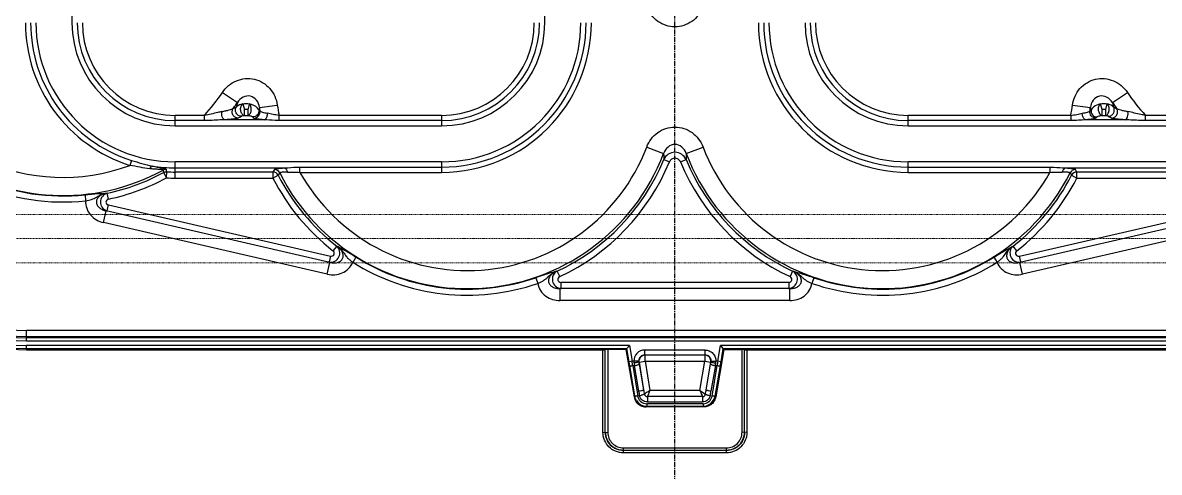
# Model space of a CAD drawing. Header units: millimetres. Extents: x 2461 to 3142, y 1660 to 2165.
# Drawn here: x 2620.1 to 2808.6, y 1830.6 to 1905.2 of the extents above; entities that cross this region are included whole.
import ezdxf

# ---------------------------------------------------------------- set-up
doc = ezdxf.new("R2010")
doc.units = ezdxf.units.MM
doc.linetypes.add('CENTER', pattern=[0.6, 0.375, -0.075, 0.075, -0.075])
doc.linetypes.add('HIDDEN', pattern=[0.2, 0.1, -0.1])
doc.layers.add('cool', color=153, linetype='HIDDEN', lineweight=9)
doc.layers.add('DEFAULT_2', color=8, linetype='HIDDEN')

# ---------------------------------------------------------------- blocks, each defined once
blk = doc.blocks.new('124')
at = {"layer": 'cool', "ltscale": 0.932966}
for p, q in [((10.14, -1344.71), (401.48, -1344.71)), ((10.14, -1352.71), (401.48, -1352.71))]:
    blk.add_line(p, q, dxfattribs=at)
at = {"layer": 'cool', "color": 1, "linetype": 'CENTER', "ltscale": 0.621977}
blk.add_line((-4.19, -1348.71), (415.81, -1348.71), dxfattribs=at)

msp = doc.modelspace()

# ---------------------------------------------------------------- linework, layer by layer
at = {"color": 1, "linetype": 'CENTER', "ltscale": 2.176921}
msp.add_line((2728.279, 1754.352), (2728.279, 2104.352), dxfattribs=at)
at = {"color": 7, "linetype": 'Continuous'}
for p, q in [((2628.255, 1960.457), (2628.255, 1905.182)), ((2706.697, 1905.182), (2706.697, 1923.775)), ((2653.22, 1893.623), (2655.711, 1891.953)), ((2800.847, 1891.953), (2803.338, 1893.623)), ((2655.711, 1891.953), (2655.557, 1891.223)), ((2656.601, 1891.702), (2656.869, 1890.763)), ((2659.347, 1891.136), (2659.247, 1890.661)), ((2659.351, 1891.114), (2662.321, 1891.525)), ((2794.236, 1891.525), (2797.206, 1891.114)), ((2797.315, 1890.682), (2797.206, 1891.114)), ((2799.151, 1890.763), (2798.884, 1891.694)), ((2799.956, 1891.703), (2799.689, 1890.764)), ((2800.847, 1891.953), (2801.001, 1891.223)), ((2645.366, 1888.071), (2645.366, 1889.812)), ((2650.221, 1889.812), (2645.366, 1889.812)), ((2650.221, 1888.942), (2650.221, 1889.812)), ((2656.869, 1889.764), (2656.869, 1890.763)), ((2656.869, 1889.764), (2657.406, 1889.764)), ((2657.406, 1890.763), (2657.406, 1889.764)), ((2658.451, 1889.366), (2658.248, 1889.54)), ((2659.235, 1890.689), (2659.439, 1890.519)), ((2662.606, 1888.942), (2662.606, 1889.812)), ((2689.586, 1889.812), (2662.606, 1889.812)), ((2689.586, 1889.812), (2689.586, 1888.071)), ((2793.951, 1889.812), (2766.971, 1889.812)), ((2766.971, 1888.071), (2766.971, 1889.812)), ((2793.951, 1889.812), (2793.951, 1888.942)), ((2797.119, 1890.519), (2797.323, 1890.689)), ((2798.309, 1889.54), (2798.106, 1889.366)), ((2799.151, 1889.764), (2799.151, 1890.763)), ((2799.151, 1889.764), (2799.689, 1889.764)), ((2799.689, 1890.763), (2799.689, 1889.764)), ((2811.191, 1889.812), (2806.337, 1889.812)), ((2806.337, 1888.942), (2806.337, 1889.812)), ((2650.221, 1888.942), (2645.366, 1888.942)), ((2645.366, 1888.071), (2689.586, 1888.071)), ((2660.119, 1889.071), (2653.595, 1889.071)), ((2689.586, 1888.942), (2662.606, 1888.942)), ((2793.951, 1888.942), (2766.971, 1888.942)), ((2766.971, 1888.071), (2811.191, 1888.071)), ((2802.962, 1889.071), (2796.439, 1889.071)), ((2811.191, 1888.942), (2806.337, 1888.942)), ((2723.609, 1884.554), (2726.411, 1883.486)), ((2730.147, 1883.486), (2732.949, 1884.554)), ((2638.137, 1882.339), (2637.875, 1881.509)), ((2645.366, 1879.401), (2645.366, 1882.093)), ((2689.586, 1882.093), (2645.366, 1882.093)), ((2689.586, 1882.093), (2689.586, 1880.352)), ((2726.431, 1882.457), (2727.355, 1882.076)), ((2729.203, 1882.076), (2730.127, 1882.457)), ((2811.191, 1882.093), (2766.971, 1882.093)), ((2766.971, 1880.352), (2766.971, 1882.093)), ((2643.375, 1880.723), (2643.468, 1880.321)), ((2643.468, 1880.321), (2643.941, 1879.44)), ((2643.996, 1880.438), (2643.911, 1880.842)), ((2643.941, 1879.44), (2643.996, 1880.438)), ((2645.366, 1881.093), (2663.481, 1881.093)), ((2661.593, 1880.4), (2645.366, 1880.4)), ((2661.837, 1880.798), (2661.593, 1880.4)), ((2661.593, 1880.4), (2661.593, 1879.401)), ((2661.593, 1879.401), (2662.483, 1879.856)), ((2662.73, 1880.248), (2662.483, 1879.856)), ((2666.068, 1880.352), (2666.068, 1881.222)), ((2666.068, 1881.222), (2689.586, 1881.222)), ((2666.068, 1880.352), (2689.586, 1880.352)), ((2766.971, 1881.222), (2790.489, 1881.222)), ((2766.971, 1880.352), (2790.489, 1880.352)), ((2790.489, 1881.222), (2790.489, 1880.352)), ((2793.076, 1881.093), (2811.191, 1881.093)), ((2793.827, 1880.248), (2794.075, 1879.856)), ((2794.075, 1879.856), (2794.965, 1879.401)), ((2794.965, 1880.4), (2794.72, 1880.798)), ((2811.191, 1880.4), (2794.965, 1880.4)), ((2794.965, 1879.401), (2794.965, 1880.4)), ((2645.366, 1879.401), (2661.593, 1879.401)), ((2794.965, 1879.401), (2811.191, 1879.401)), ((2630.428, 1876.623), (2630.532, 1875.629)), ((2633.968, 1876.891), (2634.115, 1876.888)), ((2634.324, 1875.91), (2634.115, 1876.888)), ((2634.091, 1873.961), (2634.315, 1874.935)), ((2634.315, 1874.935), (2671.139, 1866.448)), ((2785.419, 1866.448), (2822.242, 1874.935)), ((2633.488, 1872.014), (2633.937, 1873.962)), ((2671.053, 1865.408), (2633.937, 1873.962)), ((2822.62, 1873.962), (2785.505, 1865.408)), ((2670.604, 1863.46), (2633.488, 1872.014)), ((2823.07, 1872.014), (2785.953, 1863.46)), ((2672.173, 1868.116), (2671.558, 1867.328)), ((2672.173, 1868.116), (2672.307, 1868.054)), ((2784.25, 1868.054), (2784.384, 1868.116)), ((2784.999, 1867.328), (2784.384, 1868.116)), ((2670.604, 1863.46), (2671.053, 1865.408)), ((2671.139, 1866.448), (2670.914, 1865.474)), ((2675.373, 1866.264), (2674.844, 1865.416)), ((2781.185, 1866.264), (2781.714, 1865.416)), ((2785.644, 1865.474), (2785.419, 1866.448)), ((2785.954, 1863.46), (2785.505, 1865.408)), ((2705.217, 1862.869), (2705.542, 1861.924)), ((2708.606, 1863.925), (2708.751, 1863.956)), ((2709.173, 1863.05), (2708.751, 1863.956)), ((2747.807, 1863.956), (2747.384, 1863.05)), ((2747.807, 1863.956), (2747.951, 1863.925)), ((2751.34, 1862.87), (2751.015, 1861.924)), ((2709.234, 1859.066), (2709.234, 1861.065)), ((2747.323, 1861.065), (2709.234, 1861.065)), ((2709.385, 1861.098), (2709.385, 1862.097)), ((2747.173, 1862.097), (2709.385, 1862.097)), ((2747.173, 1862.097), (2747.173, 1861.098)), ((2747.323, 1859.066), (2747.323, 1861.065)), ((2747.324, 1859.066), (2709.234, 1859.066)), ((2620.744, 1852.394), (2620.744, 1854.105)), ((2835.814, 1854.105), (2620.744, 1854.105)), ((2620.744, 1853.103), (2835.814, 1853.103)), ((2835.814, 1852.895), (2620.744, 1852.895)), ((2620.744, 1852.394), (2835.814, 1852.394)), ((2620.744, 1850.912), (2620.744, 1851.618)), ((2720.725, 1851.618), (2620.744, 1851.618)), ((2720.302, 1851.116), (2720.725, 1851.618)), ((2720.725, 1851.618), (2721.181, 1848.991)), ((2735.377, 1848.991), (2735.833, 1851.618)), ((2835.814, 1851.618), (2735.833, 1851.618)), ((2735.833, 1851.618), (2736.255, 1851.116)), ((2620.744, 1851.116), (2720.302, 1851.116)), ((2620.744, 1850.912), (2716.339, 1850.912)), ((2716.339, 1837.199), (2716.339, 1850.912)), ((2716.737, 1850.931), (2716.747, 1850.937)), ((2716.737, 1837.199), (2716.737, 1850.931)), ((2720.142, 1850.956), (2717.145, 1850.956)), ((2717.145, 1850.956), (2717.145, 1837.209)), ((2720.142, 1850.956), (2720.302, 1851.116)), ((2720.142, 1850.956), (2721.509, 1843.08)), ((2720.687, 1848.905), (2720.303, 1851.116)), ((2733.277, 1850.854), (2723.28, 1850.854)), ((2723.28, 1850.051), (2723.28, 1850.854)), ((2723.28, 1850.051), (2733.278, 1850.051)), ((2723.32, 1850.018), (2723.28, 1850.051)), ((2723.32, 1849.014), (2723.32, 1850.018)), ((2733.278, 1850.051), (2733.238, 1850.018)), ((2733.238, 1850.018), (2733.238, 1849.014)), ((2733.278, 1850.051), (2733.278, 1850.854)), ((2736.415, 1850.956), (2735.048, 1843.08)), ((2736.255, 1851.116), (2735.871, 1848.905)), ((2736.255, 1851.116), (2835.814, 1851.116)), ((2736.255, 1851.116), (2736.415, 1850.956)), ((2736.415, 1850.956), (2739.412, 1850.956)), ((2739.412, 1837.209), (2739.412, 1850.956)), ((2739.82, 1850.931), (2739.811, 1850.937)), ((2739.811, 1837.209), (2739.811, 1850.937)), ((2740.219, 1850.912), (2835.814, 1850.912)), ((2740.219, 1850.912), (2740.219, 1837.199)), ((2721.181, 1848.991), (2720.687, 1848.905)), ((2721.63, 1843.2), (2720.794, 1848.271)), ((2721.474, 1848.991), (2721.181, 1848.991)), ((2721.288, 1848.286), (2721.558, 1848.286)), ((2721.288, 1848.286), (2722.124, 1843.215)), ((2722.276, 1849.016), (2721.474, 1848.991)), ((2722.296, 1844.008), (2721.558, 1848.286)), ((2722.33, 1848.851), (2722.29, 1848.884)), ((2722.33, 1848.851), (2723.32, 1849.014)), ((2722.33, 1848.851), (2723.088, 1844.252)), ((2722.35, 1848.529), (2723.088, 1844.252)), ((2723.32, 1849.014), (2733.238, 1849.014)), ((2723.32, 1849.014), (2724.124, 1844.134)), ((2732.433, 1844.134), (2733.238, 1849.014)), ((2733.238, 1849.014), (2734.228, 1848.851)), ((2733.47, 1844.252), (2734.228, 1848.851)), ((2733.47, 1844.252), (2734.207, 1848.529)), ((2734.268, 1848.884), (2734.228, 1848.851)), ((2734.999, 1848.286), (2734.262, 1844.008)), ((2734.281, 1849.016), (2735.083, 1848.991)), ((2734.434, 1843.215), (2735.27, 1848.286)), ((2735.764, 1848.271), (2734.928, 1843.2)), ((2734.999, 1848.286), (2735.27, 1848.286)), ((2735.377, 1848.991), (2735.083, 1848.991)), ((2735.871, 1848.905), (2735.377, 1848.991)), ((2722.336, 1843.776), (2722.296, 1844.008)), ((2724.124, 1844.134), (2723.706, 1843.147)), ((2732.433, 1844.134), (2724.124, 1844.134)), ((2732.433, 1844.134), (2733.35, 1843.553)), ((2732.852, 1843.147), (2723.706, 1843.147)), ((2723.706, 1843.147), (2723.706, 1842.245)), ((2723.706, 1842.245), (2732.851, 1842.245)), ((2732.852, 1843.147), (2732.852, 1842.245)), ((2733.071, 1841.416), (2723.487, 1841.416)), ((2732.96, 1841.959), (2723.598, 1841.959)), ((2723.598, 1841.959), (2723.598, 1841.527)), ((2723.598, 1841.527), (2732.96, 1841.527)), ((2732.96, 1841.959), (2732.96, 1841.527)), ((2716.339, 1837.199), (2717.145, 1837.209)), ((2716.747, 1837.209), (2716.737, 1837.199)), ((2740.219, 1837.199), (2739.412, 1837.209)), ((2739.82, 1837.199), (2739.811, 1837.209)), ((2719.726, 1833.812), (2719.735, 1834.619)), ((2719.735, 1834.619), (2736.822, 1834.619)), ((2736.832, 1833.812), (2736.822, 1834.619)), ((2719.735, 1834.22), (2719.726, 1834.211)), ((2736.832, 1834.211), (2719.726, 1834.211)), ((2736.832, 1833.812), (2719.726, 1833.812)), ((2736.832, 1834.211), (2736.822, 1834.22))]:
    msp.add_line(p, q, dxfattribs=at)
for centre, radius, start, end in [((2626.774, 1911.347), 34.835, 110.85165, 298.46167), ((2626.774, 1911.347), 31.836, 110.85169, 290.4069), ((2626.774, 1911.347), 35.915, 161.01334, 276.00733), ((2626.774, 1911.347), 34.916, 161.0165, 276.00618), ((2645.366, 1905.182), 24.83, 180, 252.43937), ((2645.366, 1905.182), 23.96, 180, 252.43937), ((2645.366, 1905.182), 23.089, 180, 270), ((2645.366, 1905.182), 17.111, 180, 270), ((2645.366, 1905.182), 16.24, 180, 270), ((2645.366, 1905.182), 15.37, 180, 270), ((2689.586, 1905.182), 24.83, 270, 360), ((2689.586, 1905.182), 23.96, 270, 0), ((2689.586, 1905.182), 23.089, 270, 0), ((2689.586, 1905.182), 17.111, 270, 360), ((2689.586, 1905.182), 16.24, 270, 0), ((2689.586, 1905.182), 15.37, 270, 0), ((2766.971, 1905.182), 24.83, 180, 270), ((2766.971, 1905.182), 23.96, 180, 270), ((2766.971, 1905.182), 23.089, 180, 270), ((2766.971, 1905.182), 17.111, 180, 270), ((2766.971, 1905.182), 16.24, 180, 270), ((2766.971, 1905.182), 15.37, 180, 270), ((2626.774, 1911.347), 31.836, 317.43369, 326.16934), ((2829.784, 1911.347), 31.836, 213.83065, 222.56631), ((2626.774, 1911.347), 34.835, 324.15896, 326.16935), ((2619.635, 1962.163), 79.516, 296.41753, 296.8566), ((2693.858, 1895.886), 34.835, 187.8727, 188.86245), ((2693.858, 1895.886), 31.836, 187.87271, 190.99847), ((2762.7, 1895.886), 31.836, 349.00153, 352.12729), ((2762.7, 1895.886), 34.835, 351.13755, 352.1273), ((2829.784, 1911.347), 34.835, 213.83065, 215.84104), ((2836.923, 1962.163), 79.516, 243.1434, 243.58247), ((2620.304, 1960.789), 79.765, 296.43639, 296.89322), ((2836.254, 1960.789), 79.765, 243.10678, 243.56361), ((2620.744, 1886.087), 34.971, 180, 270), ((2620.744, 1886.087), 34.469, 180, 270), ((2620.744, 1886.087), 33.693, 180, 270), ((2620.744, 1886.087), 33.192, 180, 270), ((2620.744, 1886.087), 32.984, 180, 270), ((2620.744, 1886.087), 31.982, 180, 270), ((2693.858, 1895.886), 34.835, 206.67461, 339.14836), ((2693.858, 1895.886), 31.836, 209.20434, 339.14831), ((2728.279, 1881.668), 2.01, 23.13026, 156.87256), ((2762.7, 1895.886), 34.835, 200.85164, 333.32539), ((2762.7, 1895.886), 31.836, 200.85169, 330.79566), ((2693.858, 1895.886), 35.233, 295.00586, 337.59541), ((2693.858, 1895.886), 36.232, 295.00586, 337.5953), ((2762.7, 1895.886), 36.232, 202.4047, 244.99411), ((2762.7, 1895.886), 35.233, 202.40459, 244.99414), ((2626.774, 1911.347), 35.233, 282.02689, 298.28218), ((2645.366, 1905.182), 24.089, 260.96397, 270), ((2645.366, 1905.182), 24.782, 266.8314, 270), ((2661.585, 1879.389), 1.011, 27.46304, 89.58881), ((2661.83, 1879.787), 1.011, 27.09448, 89.59949), ((2693.858, 1895.886), 35.233, 207.06344, 232.01517), ((2762.7, 1895.886), 35.233, 307.98483, 332.93656), ((2794.727, 1879.787), 1.011, 90.39956, 152.90522), ((2794.972, 1879.389), 1.011, 90.41083, 152.53733), ((2626.774, 1911.347), 36.232, 282.02689, 298.28218), ((2645.366, 1905.182), 25.781, 266.8314, 270), ((2693.858, 1895.886), 36.232, 207.06344, 232.01515), ((2762.7, 1895.886), 36.232, 307.98483, 332.93656), ((2635.346, 1949.37), 75.42, 268.92779, 269.04821), ((2702.751, 1933.734), 75.32, 244.99374, 245.11433), ((2693.858, 1895.886), 35.915, 238.03437, 288.9863), ((2693.858, 1895.886), 34.916, 238.03753, 288.98515), ((2762.7, 1895.886), 35.915, 251.01334, 301.96527), ((2762.7, 1895.886), 34.916, 251.0165, 301.96413), ((2753.764, 1933.826), 75.422, 294.88589, 295.00631), ((2693.671, 1934.863), 75.421, 281.90692, 282.02733), ((2762.866, 1934.765), 75.32, 257.97272, 258.0933), ((2620.744, 1886.087), 35.175, 234.82129, 270), ((2723.279, 1849.049), 1.805, 89.94662, 181.8525), ((2723.324, 1849.01), 1.007, 90.23492, 189.12766), ((2733.234, 1849.01), 1.007, 350.87234, 89.76508), ((2645.865, 1835.915), 75.941, 9.36391, 9.84911), ((2629.064, 1834.598), 93.235, 8.44224, 8.88019), ((2723.98, 1849.058), 2.507, 181.55092, 188.02351), ((2834.86, 1864.693), 114.484, 188.02585, 188.23945), ((2723.251, 1849.051), 0.975, 182.01059, 189.81635), ((2802.834, 1862.404), 81.671, 189.52856, 189.78112), ((2653.715, 1862.405), 81.68, 350.21889, 350.47143), ((2733.307, 1849.051), 0.975, 350.18337, 357.98999), ((2621.67, 1864.697), 114.511, 351.76058, 351.97412), ((2732.578, 1849.058), 2.507, 351.97653, 358.44903), ((2828.048, 1834.514), 93.795, 171.12112, 171.55645), ((2810.975, 1835.867), 76.228, 170.1518, 170.63518), ((2886.853, 1871.936), 166.089, 189.59517, 189.83969), ((2569.696, 1871.938), 166.098, 350.16034, 350.40484), ((2643.245, 1859.699), 92.359, 349.7785, 350.21857), ((2723.593, 1843.529), 1.99, 189.50588, 194.0845), ((2723.59, 1843.497), 1.968, 211.74198, 249.84583), ((2813.233, 1859.686), 92.279, 189.92812, 190.22188), ((2721.46, 1848.726), 5.5, 280.04157, 283.1725), ((2732.968, 1843.498), 1.969, 290.07955, 330.43605), ((2735.097, 1848.723), 5.496, 256.82483, 259.9573), ((2732.924, 1843.538), 2.032, 330.51188, 350.4187), ((2723.602, 1843.539), 2.012, 249.92057, 269.88051), ((2732.958, 1843.499), 1.972, 270.04146, 272.63254), ((2732.955, 1843.539), 2.012, 272.66483, 290.01281), ((2719.735, 1837.209), 2.989, 179.99906, 270.00094), ((2736.822, 1837.209), 2.989, 269.99903, 0.00097)]:
    msp.add_arc(centre, radius, start, end, dxfattribs=at)
for centre, start_param, end_param in [((2716.339, 1850.933), -1.5707963, -0.0872665), ((2717.145, 1850.935), 1.5707963, 3.0543262), ((2739.412, 1850.935), 0.0872665, 1.5707963), ((2740.219, 1850.933), -3.0543262, -1.5707963)]:
    msp.add_ellipse(centre, major_axis=(0.4, 0), ratio=0.0524078, start_param=start_param, end_param=end_param, dxfattribs=at)
for points, knots in [([(2732.922, 1907.731), (2732.557, 1906.813), (2731.276, 1905.144), (2728.278, 1904.18), (2725.281, 1905.144), (2724, 1906.813), (2723.635, 1907.731)], [0, 0, 0, 0, 0.2502428, 0.5000343, 0.7498084, 1, 1, 1, 1]), ([(2653.22, 1893.623), (2653.776, 1894.454), (2655.405, 1895.833), (2658.588, 1896.12), (2661.324, 1894.468), (2662.184, 1892.516), (2662.321, 1891.525)], [0, 0, 0, 0, 0.2502704, 0.5000355, 0.749785, 1, 1, 1, 1]), ([(2794.236, 1891.525), (2794.373, 1892.516), (2795.234, 1894.469), (2797.97, 1896.121), (2801.153, 1895.832), (2802.781, 1894.454), (2803.338, 1893.623)], [0, 0, 0, 0, 0.2502704, 0.5000355, 0.749785, 1, 1, 1, 1]), ([(2659.351, 1891.114), (2659.308, 1891.542), (2659.014, 1892.38), (2657.901, 1893.14), (2656.568, 1892.944), (2655.937, 1892.319), (2655.711, 1891.953)], [0, 0, 0, 0, 0.257261, 0.4999927, 0.7427268, 1, 1, 1, 1]), ([(2800.847, 1891.953), (2800.621, 1892.319), (2799.99, 1892.944), (2798.657, 1893.14), (2797.544, 1892.38), (2797.25, 1891.542), (2797.206, 1891.114)], [0, 0, 0, 0, 0.257261, 0.4999927, 0.7427268, 1, 1, 1, 1]), ([(2656.376, 1889.651), (2656.213, 1889.655), (2655.854, 1889.755), (2655.456, 1890.174), (2655.344, 1890.739), (2655.467, 1891.089), (2655.557, 1891.223)], [0, 0, 0, 0, 0.2302545, 0.5012302, 0.7714306, 1, 1, 1, 1]), ([(2656.601, 1891.702), (2656.482, 1891.681), (2656.107, 1891.594), (2655.746, 1891.41), (2655.557, 1891.223)], [0, 0, 0, 0, 0.3126759, 1, 1, 1, 1]), ([(2656.869, 1889.764), (2656.794, 1889.773), (2656.636, 1889.838), (2656.385, 1890.123), (2656.212, 1890.628), (2656.241, 1891.238), (2656.453, 1891.611), (2656.601, 1891.702)], [0, 0, 0, 0, 0.0994443, 0.2127295, 0.4880276, 0.7731118, 1, 1, 1, 1]), ([(2657.403, 1889.763), (2657.561, 1889.784), (2657.86, 1890.066), (2658.018, 1890.617), (2658.006, 1891.21), (2657.82, 1891.592), (2657.674, 1891.694)], [0, 0, 0, 0, 0.2132681, 0.481122, 0.7607, 1, 1, 1, 1]), ([(2657.674, 1891.694), (2657.661, 1891.65), (2657.575, 1891.339), (2657.483, 1891.03), (2657.406, 1890.763)], [0, 0, 0, 0, 0.1407761, 1, 1, 1, 1]), ([(2659.232, 1890.708), (2659.186, 1890.813), (2658.833, 1891.344), (2658.179, 1891.601), (2657.674, 1891.694)], [0, 0, 0, 0, 0.1824677, 1, 1, 1, 1]), ([(2798.884, 1891.694), (2798.673, 1891.655), (2798.075, 1891.492), (2797.492, 1891.086), (2797.326, 1890.708)], [0, 0, 0, 0, 0.3418644, 1, 1, 1, 1]), ([(2799.151, 1889.764), (2799.08, 1889.774), (2798.93, 1889.839), (2798.696, 1890.124), (2798.532, 1890.621), (2798.555, 1891.22), (2798.744, 1891.596), (2798.884, 1891.694)], [0, 0, 0, 0, 0.0961508, 0.2073489, 0.4835897, 0.7724121, 1, 1, 1, 1]), ([(2799.689, 1889.764), (2799.854, 1889.785), (2800.169, 1890.065), (2800.337, 1890.629), (2800.318, 1891.229), (2800.11, 1891.608), (2799.956, 1891.703)], [0, 0, 0, 0, 0.2191349, 0.4859227, 0.761859, 1, 1, 1, 1]), ([(2801.001, 1891.223), (2800.946, 1891.277), (2800.646, 1891.523), (2800.261, 1891.648), (2799.956, 1891.703)], [0, 0, 0, 0, 0.1969947, 1, 1, 1, 1]), ([(2800.181, 1889.651), (2800.366, 1889.655), (2800.738, 1889.773), (2801.099, 1890.195), (2801.211, 1890.727), (2801.101, 1891.074), (2801.001, 1891.223)], [0, 0, 0, 0, 0.2605599, 0.5164201, 0.7460062, 1, 1, 1, 1]), ([(2653.125, 1890.443), (2652.894, 1890.389), (2652.298, 1890.258), (2651.339, 1890.006), (2650.596, 1889.874), (2650.221, 1889.812)], [0, 0, 0, 0, 0.2398869, 0.6160117, 1, 1, 1, 1]), ([(2653.595, 1889.071), (2653.514, 1889.086), (2653.333, 1889.228), (2653.176, 1889.569), (2653.095, 1889.996), (2653.104, 1890.301), (2653.125, 1890.443)], [0, 0, 0, 0, 0.1603455, 0.4124307, 0.7204471, 1, 1, 1, 1]), ([(2653.125, 1890.443), (2653.341, 1890.485), (2653.741, 1890.568), (2654.286, 1890.695), (2654.7, 1890.815), (2654.932, 1890.899), (2655.012, 1890.95)], [0, 0, 0, 0, 0.336029, 0.6273104, 0.8546443, 1, 1, 1, 1]), ([(2655.823, 1889.366), (2655.729, 1889.318), (2655.456, 1889.258), (2654.969, 1889.181), (2654.325, 1889.119), (2653.851, 1889.086), (2653.595, 1889.071)], [0, 0, 0, 0, 0.1400268, 0.366261, 0.6592895, 1, 1, 1, 1]), ([(2655.823, 1889.366), (2655.659, 1889.369), (2655.299, 1889.47), (2654.9, 1889.893), (2654.79, 1890.464), (2654.919, 1890.816), (2655.012, 1890.95)], [0, 0, 0, 0, 0.229073, 0.5000188, 0.7709498, 1, 1, 1, 1]), ([(2656.869, 1889.764), (2656.808, 1889.758), (2656.641, 1889.738), (2656.472, 1889.701), (2656.376, 1889.651)], [0, 0, 0, 0, 0.3604937, 1, 1, 1, 1]), ([(2658.248, 1889.54), (2658.172, 1889.601), (2657.889, 1889.704), (2657.601, 1889.749), (2657.406, 1889.764)], [0, 0, 0, 0, 0.3332822, 1, 1, 1, 1]), ([(2659.235, 1890.689), (2659.276, 1890.414), (2659.11, 1889.797), (2658.525, 1889.541), (2658.247, 1889.541)], [0, 0, 0, 0, 0.4999912, 1, 1, 1, 1]), ([(2658.451, 1889.366), (2658.729, 1889.369), (2659.306, 1889.633), (2659.478, 1890.244), (2659.439, 1890.519)], [0, 0, 0, 0, 0.5000053, 1, 1, 1, 1]), ([(2660.119, 1889.071), (2659.91, 1889.087), (2659.534, 1889.121), (2659.037, 1889.186), (2658.691, 1889.261), (2658.503, 1889.321), (2658.451, 1889.366)], [0, 0, 0, 0, 0.3693876, 0.6663598, 0.8785984, 1, 1, 1, 1]), ([(2659.439, 1890.519), (2659.477, 1890.477), (2659.621, 1890.41), (2659.887, 1890.326), (2660.266, 1890.244), (2660.552, 1890.196), (2660.71, 1890.172)], [0, 0, 0, 0, 0.1293932, 0.3440136, 0.6374188, 1, 1, 1, 1]), ([(2660.119, 1889.071), (2660.202, 1889.083), (2660.434, 1889.218), (2660.657, 1889.621), (2660.712, 1889.982), (2660.71, 1890.172)], [0, 0, 0, 0, 0.1892207, 0.5716264, 1, 1, 1, 1]), ([(2662.606, 1889.812), (2662.437, 1889.828), (2662.101, 1889.865), (2661.615, 1889.968), (2661.156, 1890.083), (2660.855, 1890.142), (2660.71, 1890.172)], [0, 0, 0, 0, 0.2645493, 0.5232705, 0.7706258, 1, 1, 1, 1]), ([(2793.951, 1889.812), (2794.283, 1889.832), (2794.917, 1889.962), (2795.54, 1890.126), (2795.847, 1890.172)], [0, 0, 0, 0, 0.5168945, 1, 1, 1, 1]), ([(2796.439, 1889.071), (2796.357, 1889.082), (2796.127, 1889.214), (2795.902, 1889.617), (2795.845, 1889.979), (2795.847, 1890.172)], [0, 0, 0, 0, 0.1851744, 0.5648197, 1, 1, 1, 1]), ([(2795.847, 1890.172), (2796.006, 1890.196), (2796.292, 1890.244), (2796.67, 1890.326), (2796.936, 1890.41), (2797.08, 1890.477), (2797.119, 1890.519)], [0, 0, 0, 0, 0.362579, 0.6559818, 0.870602, 1, 1, 1, 1]), ([(2798.106, 1889.366), (2798.054, 1889.321), (2797.867, 1889.261), (2797.521, 1889.186), (2797.024, 1889.121), (2796.648, 1889.087), (2796.439, 1889.071)], [0, 0, 0, 0, 0.1213969, 0.3336391, 0.6306153, 1, 1, 1, 1]), ([(2798.106, 1889.366), (2797.829, 1889.369), (2797.251, 1889.633), (2797.079, 1890.244), (2797.119, 1890.519)], [0, 0, 0, 0, 0.5000057, 1, 1, 1, 1]), ([(2797.323, 1890.689), (2797.281, 1890.414), (2797.448, 1889.797), (2798.033, 1889.541), (2798.311, 1889.541)], [0, 0, 0, 0, 0.4999912, 1, 1, 1, 1]), ([(2799.151, 1889.764), (2798.957, 1889.749), (2798.669, 1889.704), (2798.385, 1889.601), (2798.31, 1889.54)], [0, 0, 0, 0, 0.6666979, 1, 1, 1, 1]), ([(2800.181, 1889.651), (2800.157, 1889.664), (2800.001, 1889.729), (2799.83, 1889.752), (2799.688, 1889.764)], [0, 0, 0, 0, 0.1594954, 1, 1, 1, 1]), ([(2800.735, 1889.366), (2800.899, 1889.369), (2801.259, 1889.47), (2801.658, 1889.893), (2801.767, 1890.464), (2801.638, 1890.816), (2801.545, 1890.95)], [0, 0, 0, 0, 0.2290731, 0.5, 0.7709269, 1, 1, 1, 1]), ([(2802.962, 1889.071), (2802.707, 1889.086), (2802.232, 1889.119), (2801.588, 1889.181), (2801.102, 1889.258), (2800.829, 1889.318), (2800.735, 1889.366)], [0, 0, 0, 0, 0.3407259, 0.6337995, 0.8600385, 1, 1, 1, 1]), ([(2801.545, 1890.95), (2801.625, 1890.899), (2801.857, 1890.815), (2802.272, 1890.695), (2802.816, 1890.568), (2803.217, 1890.485), (2803.432, 1890.443)], [0, 0, 0, 0, 0.1453558, 0.3726862, 0.6639659, 1, 1, 1, 1]), ([(2802.962, 1889.071), (2803.05, 1889.087), (2803.238, 1889.244), (2803.389, 1889.593), (2803.459, 1890.016), (2803.453, 1890.308), (2803.432, 1890.443)], [0, 0, 0, 0, 0.1726254, 0.435677, 0.7340352, 1, 1, 1, 1]), ([(2806.337, 1889.812), (2806.086, 1889.854), (2805.464, 1889.958), (2804.502, 1890.197), (2803.783, 1890.36), (2803.432, 1890.443)], [0, 0, 0, 0, 0.2564474, 0.6362702, 1, 1, 1, 1]), ([(2653.595, 1889.071), (2653.325, 1889.063), (2652.201, 1889.013), (2651.076, 1888.942), (2650.221, 1888.942)], [0, 0, 0, 0, 0.2402681, 1, 1, 1, 1]), ([(2662.606, 1888.942), (2662.388, 1888.942), (2661.558, 1888.964), (2660.731, 1889.048), (2660.119, 1889.071)], [0, 0, 0, 0, 0.2623868, 1, 1, 1, 1]), ([(2723.609, 1884.554), (2723.965, 1885.488), (2725.242, 1887.198), (2728.279, 1888.193), (2731.316, 1887.197), (2732.593, 1885.488), (2732.949, 1884.554)], [0, 0, 0, 0, 0.2502705, 0.5000355, 0.749785, 1, 1, 1, 1]), ([(2796.439, 1889.071), (2796.029, 1889.055), (2795.202, 1888.98), (2794.372, 1888.942), (2793.951, 1888.942)], [0, 0, 0, 0, 0.4932882, 1, 1, 1, 1]), ([(2806.337, 1888.942), (2806.048, 1888.942), (2804.922, 1888.965), (2803.799, 1889.046), (2802.962, 1889.071)], [0, 0, 0, 0, 0.25671, 1, 1, 1, 1]), ([(2730.147, 1883.486), (2730.008, 1883.894), (2729.534, 1884.644), (2728.279, 1885.135), (2727.024, 1884.644), (2726.549, 1883.894), (2726.411, 1883.486)], [0, 0, 0, 0, 0.2572612, 0.4999922, 0.7427258, 1, 1, 1, 1]), ([(2726.411, 1883.486), (2726.412, 1883.399), (2726.419, 1883.055), (2726.426, 1882.712), (2726.431, 1882.457)], [0, 0, 0, 0, 0.2559249, 1, 1, 1, 1]), ([(2730.147, 1883.486), (2730.145, 1883.399), (2730.139, 1883.055), (2730.132, 1882.712), (2730.127, 1882.457)], [0, 0, 0, 0, 0.255955, 1, 1, 1, 1]), ([(2638.137, 1882.339), (2638.709, 1882.158), (2639.847, 1881.807), (2641.001, 1881.499), (2641.583, 1881.392)], [0, 0, 0, 0, 0.5034156, 1, 1, 1, 1]), ([(2729.203, 1882.076), (2729.128, 1882.257), (2728.863, 1882.574), (2728.279, 1882.775), (2727.694, 1882.574), (2727.43, 1882.258), (2727.355, 1882.076)], [0, 0, 0, 0, 0.252418, 0.499957, 0.7474939, 1, 1, 1, 1]), ([(2641.169, 1880.947), (2640.624, 1880.992), (2639.526, 1881.199), (2638.433, 1881.411), (2637.875, 1881.509)], [0, 0, 0, 0, 0.4907862, 1, 1, 1, 1]), ([(2641.583, 1881.392), (2641.5, 1881.386), (2641.323, 1881.236), (2641.22, 1881.061), (2641.169, 1880.947)], [0, 0, 0, 0, 0.4010501, 1, 1, 1, 1]), ([(2643.375, 1880.723), (2643.371, 1880.749), (2643.261, 1880.775), (2643.115, 1880.802), (2642.863, 1880.826), (2642.574, 1880.848), (2642.247, 1880.87), (2641.776, 1880.901), (2641.414, 1880.927), (2641.169, 1880.947)], [0, 0, 0, 0, 0.035607, 0.1158153, 0.2289165, 0.3632554, 0.5112547, 0.668379, 1, 1, 1, 1]), ([(2641.583, 1881.392), (2641.858, 1881.334), (2642.261, 1881.254), (2642.78, 1881.153), (2643.125, 1881.085), (2643.422, 1881.022), (2643.665, 1880.964), (2643.814, 1880.913), (2643.905, 1880.869), (2643.911, 1880.842)], [0, 0, 0, 0, 0.3509221, 0.5123922, 0.660326, 0.7895444, 0.8938011, 0.9651616, 1, 1, 1, 1]), ([(2661.837, 1880.798), (2661.849, 1880.818), (2661.901, 1880.852), (2662.064, 1880.915), (2662.386, 1880.98), (2662.883, 1881.045), (2663.267, 1881.078), (2663.481, 1881.093)], [0, 0, 0, 0, 0.040293, 0.1054543, 0.3139304, 0.6183057, 1, 1, 1, 1]), ([(2664.014, 1880.37), (2663.846, 1880.376), (2663.549, 1880.381), (2663.151, 1880.366), (2662.902, 1880.331), (2662.749, 1880.289), (2662.731, 1880.248)], [0, 0, 0, 0, 0.3850688, 0.6888635, 0.8966459, 1, 1, 1, 1]), ([(2663.481, 1881.093), (2663.684, 1881.101), (2664.546, 1881.151), (2665.408, 1881.223), (2666.068, 1881.222)], [0, 0, 0, 0, 0.2354671, 1, 1, 1, 1]), ([(2663.481, 1881.093), (2663.541, 1881.084), (2663.706, 1881.007), (2663.903, 1880.749), (2663.985, 1880.506), (2664.014, 1880.371)], [0, 0, 0, 0, 0.1909349, 0.5589409, 1, 1, 1, 1]), ([(2664.014, 1880.371), (2664.172, 1880.373), (2664.5, 1880.376), (2665.004, 1880.402), (2665.532, 1880.407), (2665.889, 1880.374), (2666.068, 1880.352)], [0, 0, 0, 0, 0.2305236, 0.4781629, 0.7365088, 1, 1, 1, 1]), ([(2790.489, 1881.222), (2790.714, 1881.222), (2791.577, 1881.199), (2792.437, 1881.116), (2793.076, 1881.093)], [0, 0, 0, 0, 0.2595534, 1, 1, 1, 1]), ([(2790.489, 1880.352), (2790.669, 1880.374), (2791.112, 1880.416), (2791.798, 1880.386), (2792.302, 1880.374), (2792.544, 1880.371)], [0, 0, 0, 0, 0.2635008, 0.6473566, 1, 1, 1, 1]), ([(2793.076, 1881.093), (2793.017, 1881.084), (2792.852, 1881.007), (2792.655, 1880.749), (2792.573, 1880.506), (2792.544, 1880.371)], [0, 0, 0, 0, 0.1909294, 0.5589303, 1, 1, 1, 1]), ([(2793.827, 1880.248), (2793.808, 1880.289), (2793.655, 1880.331), (2793.407, 1880.366), (2793.008, 1880.381), (2792.711, 1880.376), (2792.544, 1880.37)], [0, 0, 0, 0, 0.1033567, 0.311138, 0.6149312, 1, 1, 1, 1]), ([(2793.076, 1881.093), (2793.29, 1881.078), (2793.675, 1881.045), (2794.172, 1880.98), (2794.493, 1880.915), (2794.657, 1880.852), (2794.709, 1880.818), (2794.72, 1880.798)], [0, 0, 0, 0, 0.3816941, 0.6860785, 0.8945545, 0.9597099, 1, 1, 1, 1]), ([(2630.427, 1876.623), (2631.157, 1876.7), (2632.335, 1876.827), (2633.518, 1876.872), (2633.968, 1876.891)], [0, 0, 0, 0, 0.6202073, 1, 1, 1, 1]), ([(2630.532, 1875.63), (2630.701, 1875.66), (2631.029, 1875.727), (2631.499, 1875.852), (2631.93, 1876.022), (2632.318, 1876.241), (2632.697, 1876.47), (2633.234, 1876.728), (2633.672, 1876.848), (2633.968, 1876.891)], [0, 0, 0, 0, 0.139682, 0.2724675, 0.3959153, 0.5151235, 0.6351461, 0.756682, 1, 1, 1, 1]), ([(2633.968, 1876.891), (2633.757, 1876.856), (2633.35, 1876.745), (2632.814, 1876.437), (2632.431, 1875.993), (2632.265, 1875.445), (2632.423, 1874.894), (2632.796, 1874.443), (2633.324, 1874.121), (2633.728, 1874.001), (2633.937, 1873.962)], [0, 0, 0, 0, 0.1356154, 0.2653065, 0.3871386, 0.5000753, 0.6131635, 0.735218, 0.8647803, 1, 1, 1, 1]), ([(2634.115, 1876.888), (2633.805, 1876.812), (2633.215, 1876.424), (2632.882, 1875.434), (2633.198, 1874.439), (2633.782, 1874.042), (2634.091, 1873.961)], [0, 0, 0, 0, 0.2468673, 0.5000108, 0.753115, 1, 1, 1, 1]), ([(2630.533, 1875.629), (2630.507, 1875.21), (2630.627, 1874.35), (2631.285, 1873.238), (2632.278, 1872.422), (2633.077, 1872.109), (2633.488, 1872.014)], [0, 0, 0, 0, 0.2496885, 0.4995675, 0.7497819, 1, 1, 1, 1]), ([(2634.324, 1875.91), (2634.209, 1875.886), (2634, 1875.762), (2633.845, 1875.427), (2633.994, 1875.088), (2634.201, 1874.961), (2634.315, 1874.935)], [0, 0, 0, 0, 0.2579227, 0.4997932, 0.7418403, 1, 1, 1, 1]), ([(2670.914, 1865.474), (2671.228, 1865.412), (2671.926, 1865.513), (2672.646, 1866.27), (2672.78, 1867.305), (2672.419, 1867.912), (2672.174, 1868.116)], [0, 0, 0, 0, 0.246892, 0.5000245, 0.7531399, 1, 1, 1, 1]), ([(2671.053, 1865.408), (2671.258, 1865.351), (2671.674, 1865.282), (2672.289, 1865.34), (2672.823, 1865.583), (2673.206, 1866.01), (2673.296, 1866.575), (2673.146, 1867.141), (2672.799, 1867.653), (2672.482, 1867.931), (2672.307, 1868.054)], [0, 0, 0, 0, 0.1352842, 0.264918, 0.3870319, 0.5001556, 0.6130566, 0.7348261, 0.8644461, 1, 1, 1, 1]), ([(2671.139, 1866.448), (2671.253, 1866.421), (2671.495, 1866.445), (2671.777, 1866.684), (2671.785, 1867.053), (2671.651, 1867.256), (2671.558, 1867.328)], [0, 0, 0, 0, 0.2579225, 0.4998139, 0.74184, 1, 1, 1, 1]), ([(2675.374, 1866.263), (2674.751, 1866.652), (2673.748, 1867.282), (2672.703, 1867.841), (2672.307, 1868.054)], [0, 0, 0, 0, 0.6202224, 1, 1, 1, 1]), ([(2672.307, 1868.054), (2672.554, 1867.886), (2672.895, 1867.587), (2673.266, 1867.12), (2673.506, 1866.748), (2673.759, 1866.381), (2674.072, 1866.04), (2674.441, 1865.723), (2674.705, 1865.518), (2674.844, 1865.417)], [0, 0, 0, 0, 0.2433239, 0.3648577, 0.4848853, 0.6041115, 0.7275307, 0.8603187, 1, 1, 1, 1]), ([(2781.184, 1866.264), (2781.807, 1866.653), (2782.81, 1867.282), (2783.855, 1867.841), (2784.25, 1868.054)], [0, 0, 0, 0, 0.6202072, 1, 1, 1, 1]), ([(2781.714, 1865.417), (2781.852, 1865.518), (2782.117, 1865.722), (2782.486, 1866.04), (2782.798, 1866.381), (2783.051, 1866.747), (2783.292, 1867.119), (2783.662, 1867.587), (2784.003, 1867.886), (2784.25, 1868.054)], [0, 0, 0, 0, 0.139682, 0.2724675, 0.3959152, 0.5151235, 0.6351461, 0.7566818, 1, 1, 1, 1]), ([(2784.25, 1868.054), (2784.076, 1867.931), (2783.758, 1867.653), (2783.411, 1867.141), (2783.262, 1866.574), (2783.352, 1866.009), (2783.735, 1865.583), (2784.269, 1865.34), (2784.884, 1865.282), (2785.3, 1865.351), (2785.505, 1865.408)], [0, 0, 0, 0, 0.1356142, 0.2653051, 0.3871378, 0.5000755, 0.6131648, 0.7352196, 0.8647817, 1, 1, 1, 1]), ([(2784.384, 1868.116), (2784.138, 1867.912), (2783.777, 1867.305), (2783.912, 1866.27), (2784.631, 1865.513), (2785.33, 1865.412), (2785.644, 1865.474)], [0, 0, 0, 0, 0.2468664, 0.5000096, 0.7531142, 1, 1, 1, 1]), ([(2784.999, 1867.328), (2784.907, 1867.256), (2784.773, 1867.054), (2784.781, 1866.684), (2785.063, 1866.445), (2785.305, 1866.421), (2785.419, 1866.448)], [0, 0, 0, 0, 0.257923, 0.4997932, 0.7418406, 1, 1, 1, 1]), ([(2670.604, 1863.46), (2671.015, 1863.365), (2671.87, 1863.297), (2673.121, 1863.596), (2674.198, 1864.307), (2674.683, 1865.028), (2674.844, 1865.416)], [0, 0, 0, 0, 0.2502077, 0.5004125, 0.7502904, 1, 1, 1, 1]), ([(2781.714, 1865.416), (2781.874, 1865.028), (2782.359, 1864.307), (2783.437, 1863.596), (2784.688, 1863.297), (2785.543, 1863.365), (2785.953, 1863.46)], [0, 0, 0, 0, 0.2496886, 0.4995675, 0.7497819, 1, 1, 1, 1]), ([(2708.606, 1863.925), (2708.173, 1863.806), (2707.03, 1863.496), (2705.911, 1863.108), (2705.216, 1862.869)], [0, 0, 0, 0, 0.3797928, 1, 1, 1, 1]), ([(2705.542, 1861.925), (2705.7, 1861.992), (2706.004, 1862.132), (2706.434, 1862.358), (2706.816, 1862.62), (2707.145, 1862.921), (2707.463, 1863.23), (2707.928, 1863.602), (2708.328, 1863.817), (2708.606, 1863.925)], [0, 0, 0, 0, 0.1396821, 0.2724675, 0.3959151, 0.5151234, 0.6351461, 0.7566818, 1, 1, 1, 1]), ([(2708.606, 1863.925), (2708.409, 1863.844), (2708.037, 1863.644), (2707.584, 1863.224), (2707.311, 1862.705), (2707.272, 1862.134), (2707.549, 1861.633), (2708.015, 1861.276), (2708.601, 1861.082), (2709.022, 1861.055), (2709.234, 1861.064)], [0, 0, 0, 0, 0.1356142, 0.2653051, 0.3871378, 0.5000755, 0.6131648, 0.7352197, 0.8647817, 1, 1, 1, 1]), ([(2708.751, 1863.956), (2708.465, 1863.811), (2707.977, 1863.302), (2707.876, 1862.262), (2708.407, 1861.363), (2709.065, 1861.108), (2709.385, 1861.098)], [0, 0, 0, 0, 0.2468664, 0.5000096, 0.7531142, 1, 1, 1, 1]), ([(2709.173, 1863.05), (2709.067, 1863), (2708.891, 1862.833), (2708.816, 1862.471), (2709.037, 1862.175), (2709.267, 1862.097), (2709.385, 1862.097)], [0, 0, 0, 0, 0.257923, 0.4997932, 0.7418406, 1, 1, 1, 1]), ([(2747.173, 1861.098), (2747.493, 1861.108), (2748.151, 1861.363), (2748.682, 1862.262), (2748.58, 1863.302), (2748.092, 1863.811), (2747.807, 1863.956)], [0, 0, 0, 0, 0.246892, 0.5000245, 0.7531399, 1, 1, 1, 1]), ([(2747.173, 1862.097), (2747.29, 1862.097), (2747.521, 1862.174), (2747.742, 1862.47), (2747.667, 1862.832), (2747.491, 1863), (2747.384, 1863.05)], [0, 0, 0, 0, 0.2579224, 0.4998135, 0.7418399, 1, 1, 1, 1]), ([(2747.323, 1861.064), (2747.536, 1861.055), (2747.956, 1861.082), (2748.543, 1861.277), (2749.009, 1861.633), (2749.286, 1862.135), (2749.247, 1862.706), (2748.973, 1863.224), (2748.52, 1863.645), (2748.149, 1863.844), (2747.951, 1863.925)], [0, 0, 0, 0, 0.1352842, 0.264918, 0.3870319, 0.5001556, 0.6130566, 0.7348261, 0.8644461, 1, 1, 1, 1]), ([(2747.951, 1863.925), (2748.385, 1863.806), (2749.528, 1863.496), (2750.648, 1863.108), (2751.342, 1862.869)], [0, 0, 0, 0, 0.3797776, 1, 1, 1, 1]), ([(2747.951, 1863.925), (2748.23, 1863.817), (2748.629, 1863.602), (2749.095, 1863.23), (2749.413, 1862.921), (2749.742, 1862.62), (2750.123, 1862.359), (2750.554, 1862.133), (2750.858, 1861.992), (2751.015, 1861.925)], [0, 0, 0, 0, 0.2433239, 0.3648576, 0.4848853, 0.6041115, 0.7275307, 0.8603187, 1, 1, 1, 1]), ([(2705.542, 1861.924), (2705.611, 1861.51), (2705.922, 1860.699), (2706.812, 1859.763), (2707.964, 1859.191), (2708.813, 1859.065), (2709.234, 1859.066)], [0, 0, 0, 0, 0.2496886, 0.4995676, 0.7497819, 1, 1, 1, 1]), ([(2747.324, 1859.066), (2747.745, 1859.065), (2748.594, 1859.191), (2749.745, 1859.763), (2750.635, 1860.699), (2750.946, 1861.51), (2751.015, 1861.924)], [0, 0, 0, 0, 0.2502077, 0.5004125, 0.7502905, 1, 1, 1, 1]), ([(2723.28, 1850.051), (2723.019, 1850.052), (2722.472, 1849.831), (2722.267, 1849.277), (2722.276, 1849.016)], [0, 0, 0, 0, 0.5000993, 1, 1, 1, 1]), ([(2733.277, 1850.854), (2733.517, 1850.852), (2734.002, 1850.759), (2734.61, 1850.339), (2735.011, 1849.718), (2735.089, 1849.23), (2735.083, 1848.991)], [0, 0, 0, 0, 0.2500164, 0.5000018, 0.7499861, 1, 1, 1, 1]), ([(2734.281, 1849.016), (2734.291, 1849.277), (2734.086, 1849.831), (2733.539, 1850.052), (2733.278, 1850.051)], [0, 0, 0, 0, 0.4998996, 1, 1, 1, 1]), ([(2720.794, 1848.271), (2720.803, 1848.256), (2720.867, 1848.252), (2720.965, 1848.248), (2721.118, 1848.262), (2721.228, 1848.276), (2721.288, 1848.286)], [0, 0, 0, 0, 0.1039169, 0.323626, 0.6364169, 1, 1, 1, 1]), ([(2722.29, 1848.884), (2722.286, 1848.878), (2722.26, 1848.87), (2722.214, 1848.853), (2722.138, 1848.834), (2721.993, 1848.8), (2721.776, 1848.757), (2721.593, 1848.725), (2721.498, 1848.709)], [0, 0, 0, 0, 0.028601, 0.0910965, 0.1864991, 0.3133498, 0.642213, 1, 1, 1, 1]), ([(2721.558, 1848.286), (2721.658, 1848.303), (2721.841, 1848.339), (2722.092, 1848.4), (2722.244, 1848.459), (2722.345, 1848.501), (2722.35, 1848.529)], [0, 0, 0, 0, 0.3627961, 0.6767397, 0.8977762, 1, 1, 1, 1]), ([(2734.207, 1848.529), (2734.213, 1848.501), (2734.313, 1848.459), (2734.466, 1848.4), (2734.716, 1848.339), (2734.9, 1848.303), (2734.999, 1848.286)], [0, 0, 0, 0, 0.1021374, 0.3229804, 0.6370379, 1, 1, 1, 1]), ([(2734.268, 1848.884), (2734.272, 1848.878), (2734.298, 1848.87), (2734.344, 1848.853), (2734.419, 1848.834), (2734.564, 1848.8), (2734.781, 1848.757), (2734.964, 1848.725), (2735.06, 1848.709)], [0, 0, 0, 0, 0.0286009, 0.0910963, 0.1864988, 0.3133495, 0.6422128, 1, 1, 1, 1]), ([(2735.27, 1848.286), (2735.329, 1848.276), (2735.44, 1848.262), (2735.592, 1848.248), (2735.691, 1848.252), (2735.754, 1848.256), (2735.764, 1848.271)], [0, 0, 0, 0, 0.3635894, 0.676374, 0.8960715, 1, 1, 1, 1]), ([(2722.856, 1844.136), (2722.815, 1844.123), (2722.63, 1844.072), (2722.442, 1844.033), (2722.296, 1844.008)], [0, 0, 0, 0, 0.2256796, 1, 1, 1, 1]), ([(2723.088, 1844.252), (2723.086, 1844.242), (2723.063, 1844.222), (2722.989, 1844.18), (2722.914, 1844.154), (2722.856, 1844.136)], [0, 0, 0, 0, 0.1107309, 0.3131201, 1, 1, 1, 1]), ([(2724.124, 1844.134), (2723.925, 1844.004), (2723.62, 1843.809), (2723.309, 1843.624), (2723.207, 1843.553)], [0, 0, 0, 0, 0.6578689, 1, 1, 1, 1]), ([(2732.433, 1844.134), (2732.481, 1844.025), (2732.62, 1843.695), (2732.754, 1843.364), (2732.852, 1843.147)], [0, 0, 0, 0, 0.3338269, 1, 1, 1, 1]), ([(2733.718, 1844.131), (2733.657, 1844.15), (2733.576, 1844.177), (2733.496, 1844.221), (2733.472, 1844.242), (2733.47, 1844.252)], [0, 0, 0, 0, 0.688597, 0.8907705, 1, 1, 1, 1]), ([(2734.262, 1844.008), (2734.121, 1844.032), (2733.938, 1844.07), (2733.759, 1844.119), (2733.718, 1844.131)], [0, 0, 0, 0, 0.7711609, 1, 1, 1, 1]), ([(2722.124, 1843.215), (2722.062, 1843.205), (2721.951, 1843.191), (2721.8, 1843.177), (2721.704, 1843.181), (2721.64, 1843.185), (2721.63, 1843.2)], [0, 0, 0, 0, 0.3788506, 0.6765649, 0.8893257, 1, 1, 1, 1]), ([(2723.207, 1843.553), (2723.198, 1843.536), (2723.145, 1843.506), (2723.046, 1843.463), (2722.894, 1843.415), (2722.778, 1843.386), (2722.713, 1843.371)], [0, 0, 0, 0, 0.1101905, 0.3197274, 0.6236493, 1, 1, 1, 1]), ([(2723.207, 1843.553), (2723.228, 1843.442), (2723.36, 1843.232), (2723.592, 1843.146), (2723.706, 1843.147)], [0, 0, 0, 0, 0.4970969, 1, 1, 1, 1]), ([(2732.852, 1843.147), (2732.966, 1843.146), (2733.198, 1843.232), (2733.33, 1843.442), (2733.35, 1843.553)], [0, 0, 0, 0, 0.5028387, 1, 1, 1, 1]), ([(2733.35, 1843.553), (2733.359, 1843.536), (2733.412, 1843.506), (2733.511, 1843.463), (2733.663, 1843.415), (2733.78, 1843.386), (2733.845, 1843.371)], [0, 0, 0, 0, 0.1097693, 0.3187975, 0.6227728, 1, 1, 1, 1]), ([(2735.047, 1843.075), (2735.008, 1842.847), (2734.846, 1842.402), (2734.542, 1842.038), (2734.365, 1841.889)], [0, 0, 0, 0, 0.4999651, 1, 1, 1, 1]), ([(2734.928, 1843.2), (2734.918, 1843.185), (2734.853, 1843.181), (2734.757, 1843.177), (2734.606, 1843.191), (2734.496, 1843.205), (2734.434, 1843.215)], [0, 0, 0, 0, 0.1106744, 0.3234351, 0.6211495, 1, 1, 1, 1]), ([(2719.726, 1833.812), (2719.285, 1833.812), (2718.394, 1833.987), (2717.267, 1834.741), (2716.514, 1835.868), (2716.339, 1836.759), (2716.339, 1837.199)], [0, 0, 0, 0, 0.2501719, 0.500179, 0.7500762, 1, 1, 1, 1]), ([(2719.726, 1834.211), (2719.337, 1834.21), (2718.55, 1834.364), (2717.555, 1835.029), (2716.891, 1836.024), (2716.737, 1836.81), (2716.737, 1837.199)], [0, 0, 0, 0, 0.2501703, 0.5001794, 0.7500783, 1, 1, 1, 1]), ([(2717.145, 1837.209), (2717.145, 1836.872), (2717.279, 1836.19), (2717.855, 1835.328), (2718.717, 1834.752), (2719.398, 1834.619), (2719.735, 1834.619)], [0, 0, 0, 0, 0.2501126, 0.5000753, 0.7499844, 1, 1, 1, 1]), ([(2736.822, 1834.619), (2737.159, 1834.619), (2737.841, 1834.752), (2738.703, 1835.329), (2739.278, 1836.19), (2739.412, 1836.872), (2739.412, 1837.209)], [0, 0, 0, 0, 0.250126, 0.5000993, 0.7500045, 1, 1, 1, 1]), ([(2740.219, 1837.199), (2740.219, 1836.758), (2740.043, 1835.867), (2739.29, 1834.74), (2738.163, 1833.987), (2737.272, 1833.812), (2736.832, 1833.812)], [0, 0, 0, 0, 0.2501568, 0.5001474, 0.7500433, 1, 1, 1, 1]), ([(2739.82, 1837.199), (2739.821, 1836.81), (2739.667, 1836.023), (2739.002, 1835.028), (2738.007, 1834.364), (2737.22, 1834.21), (2736.832, 1834.211)], [0, 0, 0, 0, 0.2501551, 0.5001478, 0.7500453, 1, 1, 1, 1])]:
    msp.add_open_spline(points, degree=3, knots=knots, dxfattribs=at)
for points in [[(2656.601, 1891.702), (2656.946, 1891.795), (2657.33, 1891.792), (2657.674, 1891.694)], [(2798.884, 1891.694), (2799.227, 1891.792), (2799.611, 1891.795), (2799.956, 1891.703)], [(2657.406, 1890.763), (2657.234, 1890.813), (2657.041, 1890.812), (2656.869, 1890.763)], [(2799.689, 1890.763), (2799.516, 1890.812), (2799.323, 1890.813), (2799.151, 1890.763)], [(2643.911, 1880.842), (2643.728, 1880.852), (2643.536, 1880.81), (2643.375, 1880.723)], [(2643.468, 1880.321), (2643.627, 1880.406), (2643.816, 1880.448), (2643.996, 1880.438)], [(2721.51, 1843.075), (2721.563, 1842.771), (2721.692, 1842.473), (2721.876, 1842.225)], [(2721.902, 1842.474), (2721.794, 1842.65), (2721.713, 1842.844), (2721.663, 1843.044)], [(2721.876, 1842.225), (2722.06, 1841.977), (2722.309, 1841.768), (2722.585, 1841.63)], [(2722.124, 1843.215), (2722.153, 1843.04), (2722.214, 1842.868), (2722.301, 1842.714)], [(2722.301, 1842.714), (2722.388, 1842.562), (2722.503, 1842.423), (2722.636, 1842.31)], [(2722.867, 1842.546), (2722.639, 1842.734), (2722.471, 1843.019), (2722.419, 1843.31)], [(2722.636, 1842.31), (2722.897, 1842.09), (2723.257, 1841.959), (2723.598, 1841.959)], [(2723.706, 1842.245), (2723.409, 1842.245), (2723.096, 1842.357), (2722.867, 1842.546)], [(2733.691, 1842.546), (2733.462, 1842.357), (2733.148, 1842.245), (2732.851, 1842.245)], [(2732.96, 1841.959), (2733.301, 1841.959), (2733.661, 1842.09), (2733.922, 1842.311)], [(2734.139, 1843.31), (2734.086, 1843.019), (2733.918, 1842.734), (2733.691, 1842.546)], [(2733.922, 1842.311), (2734.055, 1842.424), (2734.17, 1842.562), (2734.256, 1842.713)], [(2734.256, 1842.713), (2734.344, 1842.867), (2734.405, 1843.04), (2734.433, 1843.215)], [(2722.585, 1841.63), (2722.861, 1841.492), (2723.178, 1841.416), (2723.487, 1841.416)], [(2733.758, 1841.537), (2733.539, 1841.458), (2733.303, 1841.416), (2733.071, 1841.416)], [(2734.365, 1841.889), (2734.186, 1841.738), (2733.978, 1841.617), (2733.758, 1841.537)]]:
    msp.add_open_spline(points, degree=3, dxfattribs=at)
at = {"layer": 'DEFAULT_2', "color": 8, "linetype": 'HIDDEN'}
for p, q in [((2721.63, 1843.2), (2721.509, 1843.08)), ((2735.048, 1843.08), (2734.928, 1843.2)), ((2723.598, 1841.527), (2723.487, 1841.416)), ((2733.071, 1841.416), (2732.96, 1841.527))]:
    msp.add_line(p, q, dxfattribs=at)

# ---------------------------------------------------------------- block references
msp.add_blockref('124', (2522.467, 3218.061))

doc.saveas('drawing.dxf')
